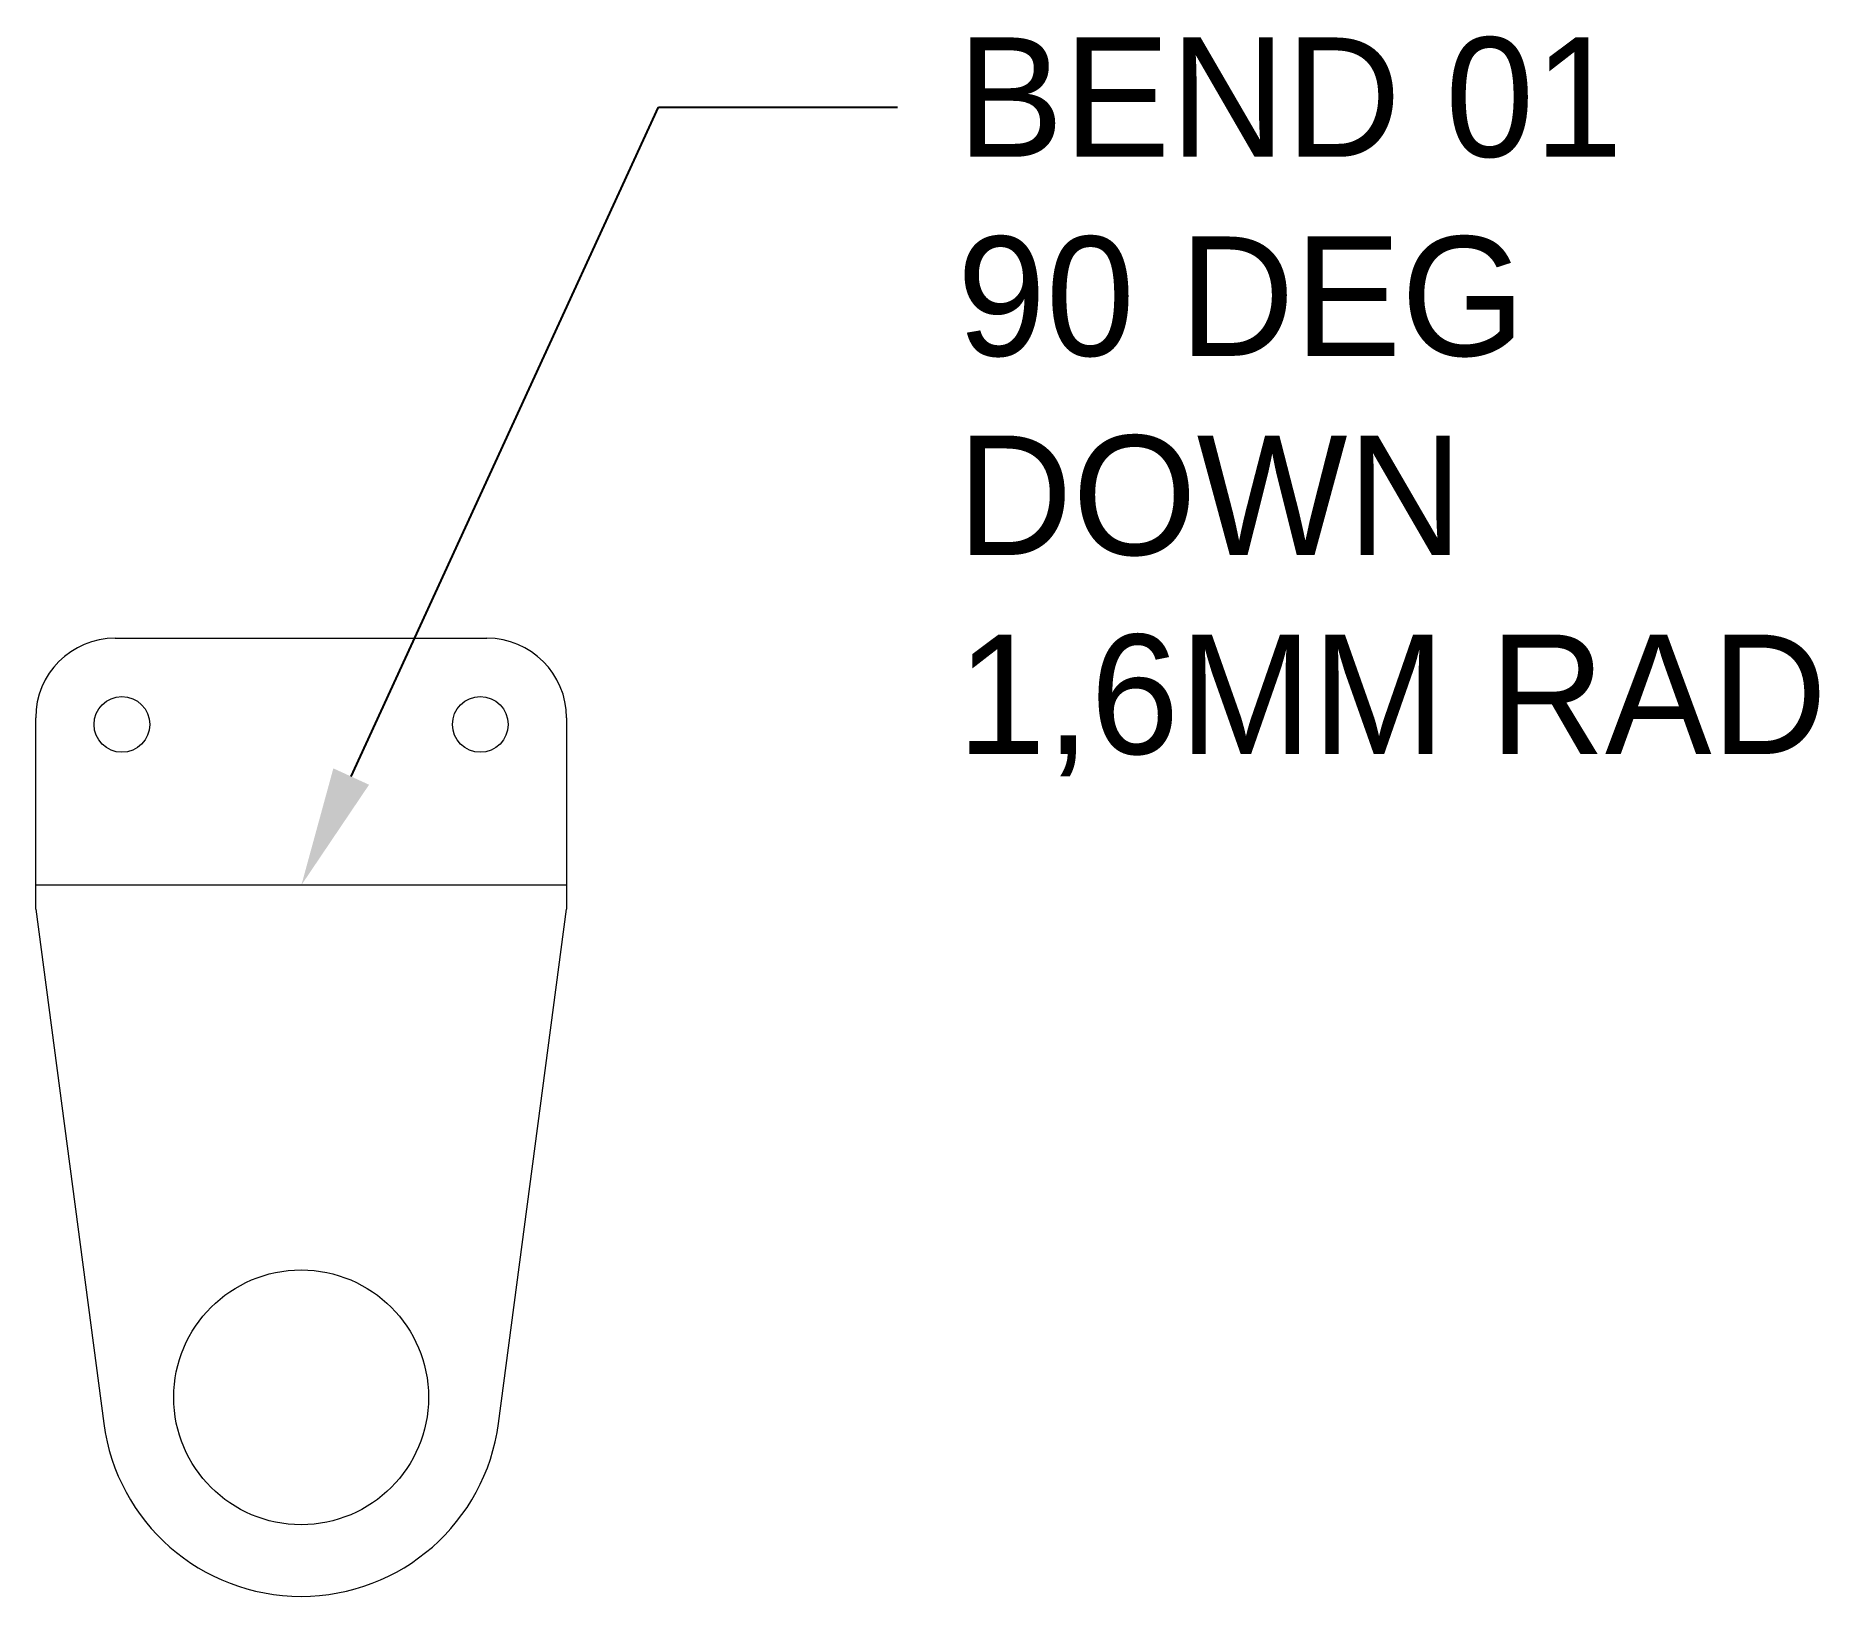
# Model space of a CAD drawing. Header units: millimetres. Extents: x 0 to 134, y -55 to 62.
import ezdxf
from ezdxf import colors
from ezdxf.entities.mleader import LeaderData, LeaderLine
from ezdxf.math import Vec2, Vec3

# ---------------------------------------------------------------- set-up
doc = ezdxf.new("R2010")
doc.units = ezdxf.units.MM
for name, color, linetype, lineweight in [('IV_BEND_DOWN', 7, 'Continuous', 5), ('IV_INTERIOR_PROFILES', 7, 'Continuous', 5), ('IV_OUTER_PROFILE', 7, 'Continuous', 5)]:
    doc.layers.add(name, color=color, linetype=linetype, lineweight=lineweight)

msp = doc.modelspace()

# ---------------------------------------------------------------- linework, layer by layer
at = {"layer": 'IV_BEND_DOWN'}
msp.add_line((40, -1.81), (0, -1.81), dxfattribs=at)
at = {"layer": 'IV_INTERIOR_PROFILES'}
for centre, radius in [((6.5, 10.3), 2.1), ((33.5, 10.3), 2.1), ((20, -40.42), 9.6)]:
    msp.add_circle(centre, radius, dxfattribs=at)
at = {"layer": 'IV_OUTER_PROFILE'}
for p, q in [((6, 16.8), (34, 16.8)), ((0, -3.62), (0, 10.8)), ((40, 10.8), (40, -3.62)), ((0, -3.62), (5.13, -42.39)), ((34.87, -42.39), (40, -3.62))]:
    msp.add_line(p, q, dxfattribs=at)
for centre, radius, start, end in [((6, 10.8), 6, 90, 180), ((34, 10.8), 6, 360, 90), ((20, -40.42), 15, 187.5374, 352.4626)]:
    msp.add_arc(centre, radius, start, end, dxfattribs=at)

# ---------------------------------------------------------------- leaders
ml = msp.add_multileader_mtext('Standard')
ml.set_content('BEND 01\\P90 DEG\\PDOWN \\P1,6MM RAD', color=256)
ml.set_leader_properties()
ml.build(insert=Vec2(0, 0))
ml.multileader.update_dxf_attribs({"text_right_attachment_type": 6, "dogleg_length": 0.36, "arrow_head_size": 9, "scale": 50})
ctx = ml.context
ctx.base_point, ctx.scale, ctx.char_height, ctx.arrow_head_size, ctx.landing_gap_size, ctx.plane_origin = Vec3(64.92, 56.83), 50, 9, 9, 4.5, Vec3(179.85, -1.81)
ctx.right_attachment = 6
notes = []
notes.append((ctx, [(0, (1, 1, 0), (46.92, 56.83), (1, 0), 18, [(0, [(20.02, -1.81)], 0, [])])]))
ctx.mtext.insert, ctx.mtext.flow_direction = Vec3(69.42, 62.08), 5
for ctx, leaders in notes:
    for number, flags, end, landing, length, lines in leaders:
        leader = LeaderData()
        leader.index, (leader.has_last_leader_line, leader.has_dogleg_vector, leader.attachment_direction) = number, flags
        leader.last_leader_point, leader.dogleg_vector, leader.dogleg_length = Vec3(end), Vec3(landing), length
        for number, points, colour, breaks in lines:
            line = LeaderLine()
            line.index, line.vertices, line.color, line.breaks = number, Vec3.list(points), colors.encode_raw_color(colour), breaks
            leader.lines.append(line)
        ctx.leaders.append(leader)

doc.saveas('drawing.dxf')
